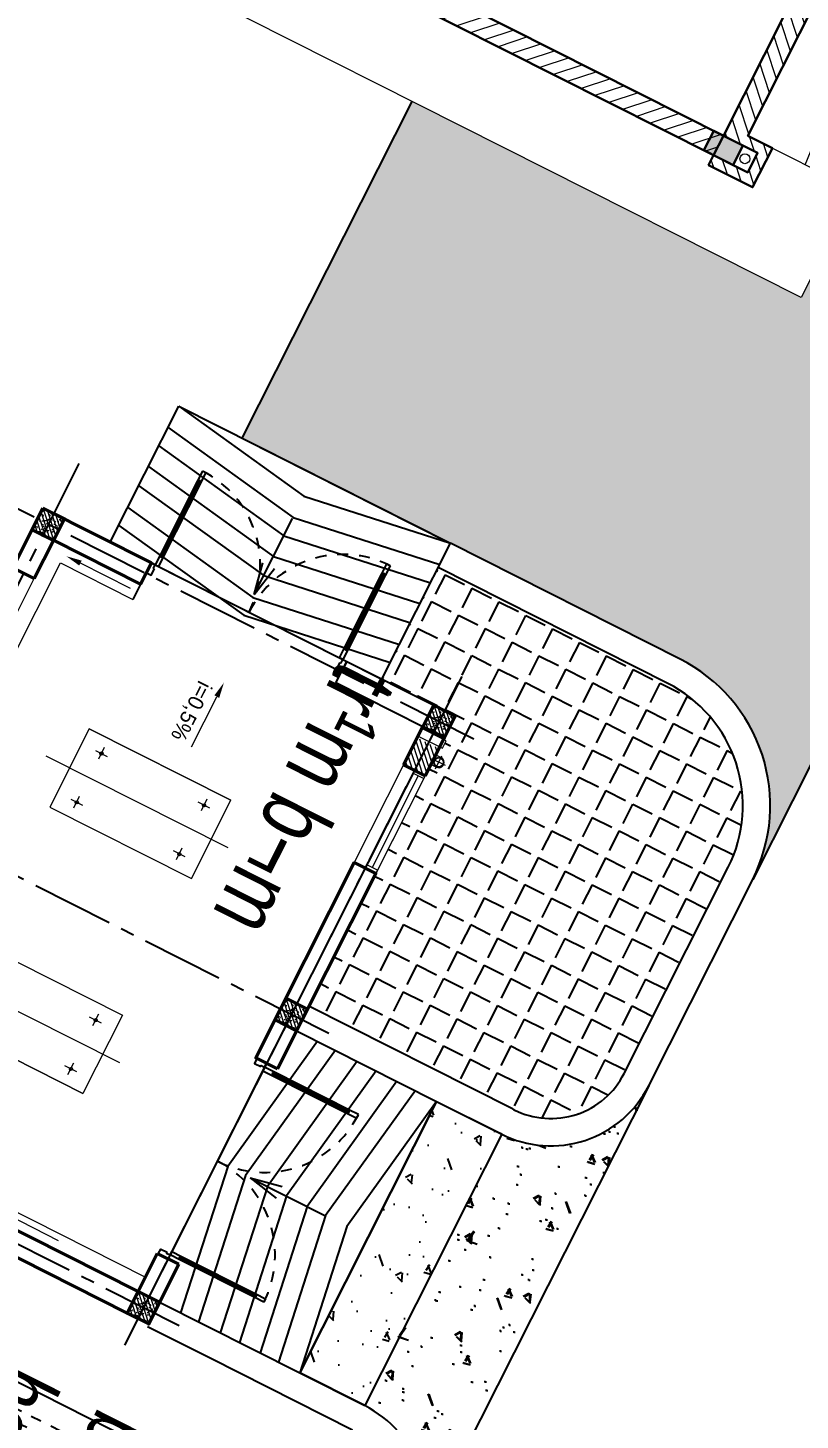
# Model space of a CAD drawing. Header units: metres. Extents: x 0 to 547597, y 0 to 1844684.
# Drawn here: x 543427.61 to 543434.67, y 1844566.83 to 1844579.55 of the extents above; entities that cross this region are included whole.
import ezdxf

# ---------------------------------------------------------------- set-up
doc = ezdxf.new("R2010")
doc.units = ezdxf.units.M
doc.linetypes.add('CENTER2', pattern=[1.125, 0.75, -0.125, 0.125, -0.125])
doc.linetypes.add('HIDDEN', pattern=[0.375, 0.25, -0.125])
for name, color, linetype in [('001', 8, 'Continuous'), ('5_Thep', 4, 'Continuous'), ('CUA', 2, 'Continuous'), ('dim', 9, 'Continuous'), ('DUONGOTO', 3, 'Continuous'), ('NETTHAY', 4, 'Continuous'), ('PDF_2', 4, 'Continuous'), ('PDF_COT', 7, 'Continuous'), ('PDF_HATCH', 7, 'Continuous'), ('TEXT', 5, 'Continuous'), ('Tim', 1, 'CENTER2')]:
    doc.layers.add(name, color=color, linetype=linetype)
for name, color, linetype, lineweight in [('05. NET MANH', 8, 'Continuous', 13), ('A-Door', 35, 'Continuous', 9), ('A-Sect-Conc', 1, 'Continuous', 30), ('A-Wall', 3, 'Continuous', 30), ('HATCH', 8, 'Continuous', 5), ('kich thuoc', 4, 'Continuous', 13), ('Kitchen_Equipment', 2, 'Continuous', 5), ('tuong', 7, 'Continuous', 30), ('TV-MB', 33, 'Continuous', 9)]:
    doc.layers.add(name, color=color, linetype=linetype, lineweight=lineweight)
doc.styles.add('PDF .VnAvant', font='VNAVAN.ttf')
doc.styles.add('VNA', font='hoatbif.shx', dxfattribs={"width": 0.8})
pattern_1 = [(50, (-1985.82057, 665.1749), (0.71726018, -0.06275213), [0.075, -0.825]), (355, (-1985.8206, 665.1749), (-0.13875133, 0.75219213), [0.06, -0.66]), (100.451444, (-1985.7608, 665.16966), (0.57850885, 0.68944), [0.0637402, -0.7011421]), (46.1842, (-1985.8206, 665.3749), (1.06724133, -0.16551928), [0.1125, -1.2375]), (96.635635, (-1985.7316, 665.3611), (0.93466195, 0.9741186), [0.09561034, -1.05171376]), (351.184164, (-1985.8206, 665.3749), (0.93466195, 0.9741186), [0.09, -0.99]), (21, (-1985.72057, 665.3249), (0.59690705, -0.40261889), [0.075, -0.825]), (326, (-1985.7206, 665.3249), (0.24331533, 0.72515005), [0.06, -0.66]), (71.451445, (-1985.6708, 665.29134), (0.84022238, 0.32253115), [0.0637402, -0.7011421]), (37.5, (-1985.82057, 665.1749), (0.012159855, 0.332893854), [0, -0.652, 0, -0.67, 0, -0.6625]), (7.5, (-1985.82057, 665.1749), (0.26306954, 0.39441171), [0, -0.382, 0, -0.637, 0, -0.2525]), (327.5, (-1986.04357, 665.1749), (0.533822436, -0.02255487), [0, -0.25, 0, -0.78, 0, -1.035]), (317.5, (-1986.14357, 665.1749), (0.58318617, 0.10010498), [0, -0.325, 0, -0.518, 0, -0.735])]

# ---------------------------------------------------------------- blocks, each defined once
blk = doc.blocks.new('benuoc')
at = {"color": 3}
for p, q in [((-1250, 0), (-1250, 3500)), ((1250, 3500), (-1250, 3500)), ((1250, 3500), (1250, 0)), ((1090, 3340), (470, 3340)), ((470, 2720), (470, 3340)), ((1090, 2720), (1090, 3340)), ((1090, 2720), (470, 2720)), ((1250, 0), (-1250, 0))]:
    blk.add_line(p, q, dxfattribs=at)
at = {"color": 7, "linetype": 'HIDDEN'}
for p, q in [((1030, 3280), (-1030, 3280)), ((-1030, 1860), (-1030, 3280)), ((1030, 3280), (530, 3280)), ((530, 2780), (530, 3280)), ((1030, 3280), (1030, 1860)), ((920, 3170), (-920, 3170)), ((-920, 1860), (-920, 3170)), ((920, 3170), (920, 1860)), ((1030, 2780), (530, 2780)), ((-1030, 1860), (1030, 1860)), ((-400, 1640), (-400, 1860)), ((400, 1640), (400, 1860)), ((-1030, 220), (-1030, 1640)), ((-1030, 1640), (1030, 1640)), ((-920, 330), (-920, 1640)), ((920, 1640), (920, 330)), ((1030, 1640), (1030, 220)), ((920, 330), (-920, 330)), ((1030, 220), (-1030, 220))]:
    blk.add_line(p, q, dxfattribs=at)
at = {"layer": 'Defpoints', "color": 0, "linetype": 'ByBlock'}
for p in [(-1250, 3500), (1250, 3500), (530, 3280), (530, 3280), (530, 3280), (530, 3280)]:
    blk.add_point(p, dxfattribs=at)
blk = doc.blocks.new('*U102')
at = {"ltscale": 100}
for p, q in [((40, 960), (40, 200)), ((75, 200), (75, 960)), ((1925, 200), (1925, 960)), ((1960, 960), (1960, 200))]:
    blk.add_line(p, q, dxfattribs=at)
at = {"color": 8, "ltscale": 100}
blk.add_line((40, 100), (1960, 100), dxfattribs=at)
at = {"ltscale": 100}
for points in [[(40, 1060), (40, 960), (52, 960), (52, 970), (62, 970), (62, 960), (75, 960), (75, 1060)], [(1960, 1060), (1960, 960), (1947, 960), (1947, 970), (1937, 970), (1937, 960), (1925, 960), (1925, 1060)], [(62, 200), (62, 190), (52, 190), (52, 200), (40, 200), (40, 100), (75, 100), (75, 200)], [(1937, 200), (1937, 190), (1947, 190), (1947, 200), (1960, 200), (1960, 100), (1925, 100), (1925, 200)], [(50, 65), (40, 65), (40, 100), (0, 100), (0, 0), (50, 0)], [(1950, 65), (1960, 65), (1960, 100), (2000, 100), (2000, 0), (1950, 0)]]:
    blk.add_lwpolyline(points, close=True, dxfattribs=at)
at = {"color": 8, "linetype": 'HIDDEN', "ltscale": 10}
blk.add_lwpolyline([(1960, 1060, 0.414214), (1000, 100, 0.414214), (40, 1060)], format="xyb", dxfattribs=at)
at = {"color": 8, "ltscale": 100}
for points in [[(62, 970), (52, 970), (52, 190), (62, 190)], [(1937, 970), (1947, 970), (1947, 190), (1937, 190)]]:
    blk.add_lwpolyline(points, close=True, dxfattribs=at)
blk = doc.blocks.new('col300x200')
at = {"layer": 'TV-MB'}
blk.add_hatch(color=256, dxfattribs=at).paths.add_polyline_path([(-100, 100), (100, 100), (100, 400), (-100, 400)])
at = {"layer": 'A-Sect-Conc', "linetype": 'ByBlock'}
blk.add_lwpolyline([(-100, 100), (100, 100), (100, 400), (-100, 400)], close=True, dxfattribs=at)
blk = doc.blocks.new('ongnuoc')
at = {"layer": 'Kitchen_Equipment', "linetype": 'ByBlock'}
blk.add_circle((0, 0), 45, dxfattribs=at)
blk = doc.blocks.new('nha_Diezen')
at = {"layer": 'HATCH'}
h = blk.add_hatch(dxfattribs=at)
h.set_pattern_fill('ANSI31', color=256, scale=800, style=0)
h.set_pattern_definition([(135, (1300, 6100), (70.7107, 70.7107), [])])
h.paths.add_polyline_path([(3900, 6100), (-3900, 6100), (-3900, 6300), (3900, 6300)])
h = blk.add_hatch(dxfattribs=at)
h.set_pattern_fill('ANSI31', color=256, scale=800, style=0)
h.set_pattern_definition([(45, (-4100, 1300), (-70.7107, 70.7107), [])])
h.paths.add_polyline_path([(-4100, 6050), (-3900, 6050), (-3900, 1300), (-4100, 1300)])
h = blk.add_hatch(dxfattribs=at)
h.set_pattern_fill('ANSI31', color=256, scale=800, style=0)
h.set_pattern_definition([(45, (3900, 1300), (-70.7107, 70.7107), [])])
h.paths.add_polyline_path([(3900, 6100), (4100, 6100), (4100, 1300), (3900, 1300)])
h = blk.add_hatch(dxfattribs=at)
h.set_pattern_fill('ANSI31', color=256, scale=800, style=0)
h.set_pattern_definition([(135, (-449.6, 2305), (70.7107, 70.7107), [])])
h.paths.add_polyline_path([(-2445, 2645), (-2445, 2755), (-3900, 2755), (-3900, 2645)])
h = blk.add_hatch(dxfattribs=at)
h.set_pattern_fill('ANSI31', color=256, scale=800, style=0)
h.set_pattern_definition([(315, (-2645, 4011.31), (-70.7107, -70.7107), [])])
h.paths.add_polyline_path([(-2555, 2645), (-2555, 1300), (-2445, 1300), (-2445, 2645)])
h = blk.add_hatch(dxfattribs=at)
h.set_pattern_fill('ANSI31', color=256, scale=800, style=0)
h.set_pattern_definition([(45, (-4200, 850), (-70.7107, 70.7107), [])])
h.paths.add_polyline_path([(-3520, 1100), (-3520, 1300), (-3900, 1300), (-3900, 1100), (-3900, 950), (-4100, 950), (-4100, 1300), (-4200, 1300), (-4200, 850), (-3800, 850), (-3800, 1100)])
h.paths.add_polyline_path([(-2760, 1300), (-2760, 1100), (-1050, 1100), (-1050, 1300)])
h = blk.add_hatch(dxfattribs=at)
h.set_pattern_fill('ANSI31', color=256, scale=800, style=0)
h.set_pattern_definition([(135, (4200, 850), (70.7107, 70.7107), [])])
h.paths.add_polyline_path([(3900, 1100), (3900, 950), (4100, 950), (4100, 1300), (4200, 1300), (4200, 850), (3800, 850), (3800, 1100), (1000, 1100), (1000, 1300), (3900, 1300)])
for p, q in [((-3232, 1828), (-3232, 2328)), ((-3046, 2078), (-3482, 2078))]:
    blk.add_line(p, q)
blk.add_lwpolyline([(-3200, 1862), (-3200, 1943), (-3263, 1943), (-3263, 1862)], close=True)
blk.add_lwpolyline([(-3240, 1943), (-3240, 1910), (-3223, 1910), (-3223, 1943)])
for radius in [250, 243]:
    blk.add_circle((-3232, 2078), radius)
at = {"layer": 'A-Door'}
for p, q in [((1000, 1150), (-1000, 1150)), ((1000, 1125), (-1000, 1125))]:
    blk.add_line(p, q, dxfattribs=at)
at = {"layer": 'A-Wall', "linetype": 'ByBlock'}
blk.add_line((-2790, 1100), (1000, 1100), dxfattribs=at)
at = {"layer": 'A-Wall'}
for points in [[(3900, 6100), (-3900, 6100), (-3900, 6300), (3900, 6300)], [(3900, 6100), (4100, 6100), (4100, 1300), (3900, 1300)]]:
    blk.add_lwpolyline(points, close=True, dxfattribs=at)
blk.add_lwpolyline([(-4100, 6100), (-3900, 6100)], dxfattribs=at)
at = {"layer": 'A-Wall', "linetype": 'ByBlock'}
for points in [[(-3900, 6100), (-3900, 950), (-4100, 950), (-4100, 6100)], [(-3500, 1300), (-4200, 1300), (-4200, 850), (-3800, 850)], [(-1000, 1100), (-1000, 1300), (-2790, 1300)], [(3900, 1100), (3900, 950), (4100, 950), (4100, 1300), (4200, 1300), (4200, 850), (3800, 850), (3800, 1100), (1000, 1100), (1000, 1300), (3900, 1300), (3900, 1100)], [(-3800, 1100), (-3500, 1100)]]:
    blk.add_lwpolyline(points, dxfattribs=at)
at = {"layer": 'dim', "ltscale": 10}
blk.add_lwpolyline([(-1350, 3200), (2250, 3200), (2250, 4700), (-1350, 4700)], close=True, dxfattribs=at)
at = {"layer": 'HATCH'}
for p, q in [((0, 825), (-3800, 525)), ((3800, 513), (0, 825)), ((0, 584), (-3800, 284)), ((3800, 271), (0, 584))]:
    blk.add_line(p, q, dxfattribs=at)
at = {"layer": 'kich thuoc'}
for p, q in [((-4900, 0), (-4900, 7100)), ((4900, 7100), (-4900, 7100)), ((4900, 0), (4900, 7100)), ((-3800, 1100), (-3800, 0)), ((3800, 850), (3800, 0)), ((-4900, 0), (4900, 0))]:
    blk.add_line(p, q, dxfattribs=at)
at = {"layer": 'kich thuoc', "color": 7, "ltscale": 10}
blk.add_line((-2445, 2755), (-2445, 1300), dxfattribs=at)
at = {"layer": 'kich thuoc', "ltscale": 10}
for p, q in [((-3500, 1100), (-3500, 1300)), ((-2790, 1100), (-2790, 1300))]:
    blk.add_line(p, q, dxfattribs=at)
at = {"layer": 'kich thuoc', "color": 7, "ltscale": 10}
for points in [[(-2445, 2755), (-3900, 2755)], [(-3900, 2645), (-2445, 2645)], [(-2555, 1300), (-2555, 2645)]]:
    blk.add_lwpolyline(points, dxfattribs=at)
at = {"layer": 'A-Wall', "linetype": 'ByBlock', "xscale": -1}
for p in [(-4000, 5900), (4000, 5900), (-4000, 1000), (1200, 1000), (4000, 1000)]:
    blk.add_blockref('col300x200', p, dxfattribs=at)
at = {"layer": 'A-Wall', "linetype": 'ByBlock', "rotation": 180}
blk.add_blockref('col300x200', (1200, 6400), dxfattribs=at)
at = {"layer": 'kich thuoc', "xscale": -1}
for p in [(-4000, 1030), (4000, 1030)]:
    blk.add_blockref('ongnuoc', p, dxfattribs=at)
blk = doc.blocks.new('mb moiTQK')
h = blk.add_hatch()
h.set_pattern_fill('AR-CONC', color=8, scale=0.1)
h.set_pattern_definition(pattern_1)
h.paths.add_polyline_path([(-83.1, -102.98), (-79.651, -102.98), (-79.651, -98.737), (-79.651, -98.5, -0.414214), (-78.151, -97), (-93.4, -97, -0.414214), (-91.9, -98.5), (-91.9, -98.999), (-83.1, -98.999)])
h = blk.add_hatch()
h.set_pattern_fill('AR-CONC', color=8, scale=0.1)
h.set_pattern_definition([(50, (-1985.82057, 665.18334), (0.71726018, -0.06275213), [0.075, -0.825]), (355, (-1985.8206, 665.18334), (-0.13875133, 0.75219213), [0.06, -0.66]), (100.451444, (-1985.7608, 665.1781), (0.57850885, 0.68944), [0.0637402, -0.7011421]), (46.1842, (-1985.8206, 665.3833), (1.06724133, -0.16551928), [0.1125, -1.2375]), (96.635635, (-1985.7316, 665.3695), (0.93466195, 0.9741186), [0.09561034, -1.05171376]), (351.184164, (-1985.8206, 665.3833), (0.93466195, 0.9741186), [0.09, -0.99]), (21, (-1985.72057, 665.33334), (0.59690705, -0.40261889), [0.075, -0.825]), (326, (-1985.7206, 665.33334), (0.24331533, 0.72515005), [0.06, -0.66]), (71.451445, (-1985.6708, 665.2998), (0.84022238, 0.32253115), [0.0637402, -0.7011421]), (37.5, (-1985.82057, 665.18334), (0.012159855, 0.332893854), [0, -0.652, 0, -0.67, 0, -0.6625]), (7.5, (-1985.82057, 665.18334), (0.26306954, 0.39441171), [0, -0.382, 0, -0.637, 0, -0.2525]), (327.5, (-1986.04357, 665.18334), (0.533822436, -0.02255487), [0, -0.25, 0, -0.78, 0, -1.035]), (317.5, (-1986.14357, 665.18334), (0.58318617, 0.10010498), [0, -0.325, 0, -0.518, 0, -0.735])])
h.paths.add_polyline_path([(-71.261, -96.991), (-76.04, -96.991, -0.414214), (-75.04, -97.991), (-75.04, -98.008), (-72.261, -98.008, -0.419172)])
h = blk.add_hatch()
h.set_pattern_fill('AR-CONC', color=8, scale=0.1)
h.set_pattern_definition(pattern_1)
h.paths.add_polyline_path([(-71.261, -97), (-76.04, -97, -0.414214), (-75.04, -98), (-75.04, -98.017), (-72.261, -98.017, -0.419172)])
h = blk.add_hatch()
h.set_pattern_fill('AR-CONC', color=8, scale=0.1)
h.set_pattern_definition(pattern_1)
h.paths.add_polyline_path([(-71.261, -97), (-76.04, -97, -0.414214), (-75.04, -98), (-75.04, -98.017), (-72.261, -98.017, -0.419172)])
h = blk.add_hatch()
h.set_pattern_fill('ANGLE', color=8)
h.set_pattern_definition([(0, (-1985.82057, 665.1749), (0, 0.275), [0.2, -0.075]), (90, (-1985.82057, 665.1749), (-0.275, 2e-17), [0.2, -0.075])])
edge = h.paths.add_edge_path()
edge.add_line((-75.29, -98.017), (-75.29, -98))
edge.add_arc((-76.04, -98), 0.75, 0, 90)
edge.add_line((-76.04, -97.25), (-78.151, -97.25))
edge.add_arc((-78.151, -98.5), 1.25, 90, 180)
edge.add_line((-79.401, -98.5), (-79.401, -100.85))
edge.add_line((-79.401, -100.85), (-78.26, -100.85))
edge.add_line((-78.26, -100.85), (-78.26, -99.669))
edge.add_line((-78.26, -99.669), (-78.261, -99.669))
edge.add_line((-78.261, -99.669), (-78.26, -100.099))
edge.add_line((-78.26, -100.099), (-78.021, -100.099))
edge.add_line((-78.021, -100.099), (-78.021, -100.071))
edge.add_line((-78.021, -100.071), (-77.945, -100.071))
edge.add_line((-77.945, -100.071), (-77.945, -100.099))
edge.add_line((-77.945, -100.099), (-77.906, -100.092))
edge.add_line((-77.906, -100.092), (-77.863, -100.092))
edge.add_line((-77.863, -100.092), (-77.863, -99.442))
edge.add_line((-77.863, -99.442), (-77.863, -100.044))
edge.add_arc((-77.815, -100.051), 0.0492, 8.2941, 171.7059, ccw=False)
edge.add_line((-77.766, -100.044), (-77.766, -100.092))
edge.add_line((-77.766, -100.092), (-77.724, -100.092))
edge.add_line((-77.724, -100.092), (-77.515, -100.099))
edge.add_line((-77.515, -100.099), (-77.486, -100.099))
edge.add_line((-77.486, -100.099), (-77.036, -100.099))
edge.add_line((-77.036, -100.099), (-76.65, -100.099))
edge.add_line((-76.65, -100.099), (-75.29, -100.099))
edge.add_line((-75.29, -100.099), (-75.29, -98.017))
h = blk.add_hatch()
h.set_pattern_fill('AR-CONC', color=8, scale=0.1)
h.set_pattern_definition(pattern_1)
h.paths.add_polyline_path([(-72.261, -98.666), (-75.04, -98.666), (-75.04, -98), (-72.261, -98)])
h = blk.add_hatch()
h.set_pattern_fill('BETONG', color=8, scale=100, pattern_type=2)
h.set_pattern_definition([(3e-15, (-49666.73, -63086.84), (0, 519.6152), [12.5, -287.5]), (3e-15, (-49666.73, -63065.2), (0, 519.6152), [12.5, -287.5]), (120, (-49666.73, -63086.84), (-450, -259.8076), [12.5, -287.5]), (120, (-49648, -63076), (-450, -259.8076), [12.5, -287.5]), (3e-15, (-49516.73, -62827.03), (0, 519.6152), [12.5, -287.5]), (3e-15, (-49516.73, -62805.4), (0, 519.6152), [12.5, -287.5]), (120, (-49516.73, -62827.03), (-450, -259.8076), [12.5, -287.5]), (120, (-49498, -62816.2), (-450, -259.8076), [12.5, -287.5]), (60, (-49654.23, -63086.84), (-450, 259.8076), [12.5, -287.5]), (60, (-49673, -63076), (-450, 259.8076), [12.5, -287.5]), (60, (-49504.23, -63346.64), (-450, 259.8076), [12.5, -287.5]), (60, (-49523, -63335.8), (-450, 259.8076), [12.5, -287.5]), (45, (-49666.73, -63086.84), (-106.06602, 106.06602), []), (50, (-49666.73, -63086.84), (717.26, -62.752), [75, -825]), (355, (-49666.7, -63086.84), (-138.751, 752.192), [60, -660]), (100.4514, (-49606.96, -63092.1), (578.5094, 689.4395), [63.74, -701.142]), (46.1842, (-49666.7, -62886.8), (1067.241, -165.519), [112.5, -1237.5]), (96.6356, (-49577.8, -62900.6), (934.663, 974.118), [95.61, -1051.713]), (351.1842, (-49666.7, -62886.8), (934.662, 974.119), [90, -990]), (21, (-49566.73, -62936.84), (596.907, -402.619), [75, -825]), (326, (-49566.7, -62936.84), (243.315, 725.15), [60, -660]), (71.4514, (-49517, -62970.4), (840.2226, 322.5305), [63.74, -701.142]), (37.5, (-49666.73, -63086.84), (12.15986, 332.89385), [0, -652, 0, -670, 0, -662.5]), (7.5, (-49666.73, -63086.84), (263.0695, 394.4117), [0, -382, 0, -637, 0, -252.5]), (327.5, (-49889.73, -63086.84), (533.8224, -22.5549), [0, -250, 0, -780, 0, -1035]), (317.5, (-49989.73, -63086.84), (583.1862, 100.105), [0, -325, 0, -518, 0, -735])])
h.paths.add_polyline_path([(-80.071, -104.659), (-82.871, -104.659), (-83.17, -104.959), (-83.164, -106.272), (-83.208, -106.272), (-83.319, -105.937), (-83.368, -105.937), (-83.37, -104.459), (-77.97, -104.459), (-77.97, -104.659), (-79.271, -104.659), (-79.57, -104.959), (-79.567, -105.659), (-79.767, -105.659), (-79.77, -104.959)])
h.paths.add_polyline_path([(-83.365, -107.159), (-83.161, -107.16), (-83.161, -109.16), (-82.861, -109.46), (-80.061, -109.46), (-79.761, -109.16), (-79.761, -108.46), (-79.561, -108.46), (-79.561, -109.16), (-79.261, -109.46), (-76.461, -109.46), (-76.161, -109.16), (-76.161, -108.46), (-75.961, -108.46), (-75.961, -109.16), (-75.661, -109.46), (-73.28, -109.46), (-73.28, -109.66), (-83.361, -109.659)])
h.paths.add_polyline_path([(-73.28, -109.46), (-72.861, -109.46), (-72.561, -109.16), (-72.565, -107.161), (-72.365, -107.161), (-72.361, -109.66), (-73.28, -109.66)])
h.paths.add_polyline_path([(-72.57, -104.96), (-72.871, -104.66), (-73.28, -104.66), (-73.28, -104.46), (-72.37, -104.46), (-72.366, -106.961), (-72.566, -106.961)])
h.paths.add_polyline_path([(-72.566, -106.961), (-72.366, -106.961), (-72.366, -107.06), (-72.566, -107.06)])
h.paths.add_polyline_path([(-72.566, -107.06), (-72.366, -107.06), (-72.365, -107.161), (-72.565, -107.161)])
h.paths.add_polyline_path([(-77.77, -104.459), (-73.28, -104.46), (-73.28, -104.66), (-75.671, -104.66), (-75.97, -104.96), (-75.967, -105.66), (-76.167, -105.66), (-76.17, -104.96), (-76.471, -104.66), (-77.77, -104.659)])
h.paths.add_polyline_path([(-77.87, -104.459), (-77.77, -104.459), (-77.77, -104.659), (-77.87, -104.659)])
h.paths.add_polyline_path([(-77.97, -104.459), (-77.87, -104.459), (-77.87, -104.659), (-77.97, -104.659)])
h.paths.add_polyline_path([(-83.367, -106.347), (-83.163, -106.347), (-83.161, -106.96), (-83.366, -106.959)])
h.paths.add_polyline_path([(-83.366, -106.959), (-83.161, -106.96), (-83.161, -107.06), (-83.366, -107.059)])
h.paths.add_polyline_path([(-83.366, -107.059), (-83.161, -107.06), (-83.161, -107.16), (-83.365, -107.159)])
h.paths.add_polyline_path([(-83.368, -105.937), (-83.319, -105.937), (-83.208, -106.272), (-83.367, -106.272)], flags=17)
h.paths.add_polyline_path([(-83.367, -106.309), (-83.164, -106.31), (-83.163, -106.347), (-83.367, -106.347)])
h.paths.add_polyline_path([(-83.367, -106.272), (-83.208, -106.272), (-83.164, -106.272), (-83.164, -106.31), (-83.367, -106.309)])
h.paths.add_polyline_path([(-79.764, -106.46), (-79.564, -106.46), (-79.561, -107.06), (-79.761, -107.06)])
h.paths.add_polyline_path([(-79.761, -107.16), (-79.761, -107.06), (-79.561, -107.06), (-79.561, -107.16), (-79.561, -107.66), (-79.761, -107.66)])
h.paths.add_polyline_path([(-76.161, -107.16), (-76.161, -107.06), (-75.961, -107.06), (-75.961, -107.16), (-75.961, -107.66), (-76.161, -107.66)])
h.paths.add_polyline_path([(-76.164, -106.46), (-75.964, -106.46), (-75.961, -107.06), (-76.161, -107.06)])
h.paths.add_polyline_path([(-83.295, -106.245), (-83.719, -106.245), (-83.719, -106.079), (-83.295, -106.079)], flags=9)
at = {"layer": '05. NET MANH'}
h = blk.add_hatch(dxfattribs=at)
h.set_pattern_fill('ANSI31', color=256, scale=250, angle=0.8184, style=0)
h.set_pattern_definition([(45.8183649, (-4757134.197, -1175416.677), (-22.41043848, 21.77922742), [])])
h.paths.add_polyline_path([(-81.551, -103.758), (-81.551, -104.089), (-81.351, -104.089), (-81.351, -103.758)])
at = {"layer": 'HATCH'}
h = blk.add_hatch(dxfattribs=at)
h.set_pattern_fill('ANSI31', color=8, scale=0.3)
h.set_pattern_definition([(45, (94.860827, -123.16282), (-0.026516504, 0.026516504), [])])
h.paths.add_polyline_path([(-77.65, -100.098), (-77.927, -100.098), (-77.927, -100.32), (-77.65, -100.32)])
h.paths.add_polyline_path([(-75.328, -100.765), (-75.328, -99.958), (-75.686, -99.958), (-75.686, -100.765)], flags=9)
h = blk.add_hatch(dxfattribs=at)
h.set_pattern_fill('BETONG', color=8, scale=0.02, pattern_type=2)
h.set_pattern_definition([(0, (88.86073, -119.16273), (0, 0.10392305), [0.0025, -0.0575]), (0, (88.86073, -119.1584), (0, 0.10392305), [0.0025, -0.0575]), (120, (88.86073, -119.16273), (-0.09, -0.051961524), [0.0025, -0.0575]), (120, (88.86448, -119.16057), (-0.09, -0.051961524), [0.0025, -0.0575]), (0, (88.89073, -119.11077), (0, 0.10392305), [0.0025, -0.0575]), (0, (88.89073, -119.10644), (0, 0.10392305), [0.0025, -0.0575]), (120, (88.89073, -119.11077), (-0.09, -0.051961524), [0.0025, -0.0575]), (120, (88.89448, -119.10861), (-0.09, -0.051961524), [0.0025, -0.0575]), (60, (88.86323, -119.16273), (-0.09, 0.051961524), [0.0025, -0.0575]), (60, (88.85948, -119.16057), (-0.09, 0.051961524), [0.0025, -0.0575]), (60, (88.89323, -119.21469), (-0.09, 0.051961524), [0.0025, -0.0575]), (60, (88.88948, -119.21253), (-0.09, 0.051961524), [0.0025, -0.0575]), (45, (88.86073, -119.162733), (-0.0212132034, 0.0212132034), []), (50, (88.86073, -119.16273), (0.14345204, -0.01255043), [0.015, -0.165]), (355, (88.86073, -119.16273), (-0.02775027, 0.15043843), [0.012, -0.132]), (100.4514, (88.87268, -119.16378), (0.11570188, 0.13788791), [0.01274804, -0.14022842]), (46.1842, (88.86073, -119.12273), (0.21344821, -0.0331038), [0.0225, -0.2475]), (96.6356, (88.87852, -119.1255), (0.18693254, 0.19482357), [0.01912206, -0.2103426]), (351.1842, (88.86073, -119.12273), (0.1869324, 0.19482372), [0.018, -0.198]), (21, (88.88073, -119.13273), (0.11938141, -0.08052378), [0.015, -0.165]), (326, (88.88073, -119.13273), (0.04866307, 0.14503001), [0.012, -0.132]), (71.4514, (88.89068, -119.13944), (0.16804453, 0.0645061), [0.01274804, -0.14022842]), (37.5, (88.86073, -119.162733), (0.002431971, 0.06657877), [0, -0.1304, 0, -0.134, 0, -0.1325]), (7.5, (88.86073, -119.16273), (0.052613907, 0.078882342), [0, -0.0764, 0, -0.1274, 0, -0.0505]), (327.5, (88.81613, -119.162733), (0.106764487, -0.004510974), [0, -0.05, 0, -0.156, 0, -0.207]), (317.5, (88.79613, -119.16273), (0.116637234, 0.020020996), [0, -0.065, 0, -0.1036, 0, -0.147])])
h.paths.add_polyline_path([(-78.261, -100.319), (-78.04, -100.319), (-78.04, -100.099), (-78.261, -100.099)])
h = blk.add_hatch(dxfattribs=at)
h.set_pattern_fill('BETONG', color=8, scale=0.02, pattern_type=2)
h.set_pattern_definition([(0, (91.86073, -119.16273), (0, 0.10392305), [0.0025, -0.0575]), (0, (91.86073, -119.1584), (0, 0.10392305), [0.0025, -0.0575]), (120, (91.86073, -119.16273), (-0.09, -0.051961524), [0.0025, -0.0575]), (120, (91.86448, -119.16057), (-0.09, -0.051961524), [0.0025, -0.0575]), (0, (91.89073, -119.11077), (0, 0.10392305), [0.0025, -0.0575]), (0, (91.89073, -119.10644), (0, 0.10392305), [0.0025, -0.0575]), (120, (91.89073, -119.11077), (-0.09, -0.051961524), [0.0025, -0.0575]), (120, (91.89448, -119.10861), (-0.09, -0.051961524), [0.0025, -0.0575]), (60, (91.86323, -119.16273), (-0.09, 0.051961524), [0.0025, -0.0575]), (60, (91.85948, -119.16057), (-0.09, 0.051961524), [0.0025, -0.0575]), (60, (91.89323, -119.21469), (-0.09, 0.051961524), [0.0025, -0.0575]), (60, (91.88948, -119.21253), (-0.09, 0.051961524), [0.0025, -0.0575]), (45, (91.86073, -119.162733), (-0.0212132034, 0.0212132034), []), (50, (91.86073, -119.16273), (0.14345204, -0.01255043), [0.015, -0.165]), (355, (91.86073, -119.16273), (-0.02775027, 0.15043843), [0.012, -0.132]), (100.4514, (91.87268, -119.16378), (0.11570188, 0.13788791), [0.01274804, -0.14022842]), (46.1842, (91.86073, -119.12273), (0.21344821, -0.0331038), [0.0225, -0.2475]), (96.6356, (91.87852, -119.1255), (0.18693254, 0.19482357), [0.01912206, -0.2103426]), (351.1842, (91.86073, -119.12273), (0.1869324, 0.19482372), [0.018, -0.198]), (21, (91.88073, -119.13273), (0.11938141, -0.08052378), [0.015, -0.165]), (326, (91.88073, -119.13273), (0.04866307, 0.14503001), [0.012, -0.132]), (71.4514, (91.89068, -119.13944), (0.16804453, 0.0645061), [0.01274804, -0.14022842]), (37.5, (91.86073, -119.162733), (0.002431971, 0.06657877), [0, -0.1304, 0, -0.134, 0, -0.1325]), (7.5, (91.86073, -119.16273), (0.052613907, 0.078882342), [0, -0.0764, 0, -0.1274, 0, -0.0505]), (327.5, (91.81613, -119.162733), (0.106764487, -0.004510974), [0, -0.05, 0, -0.156, 0, -0.207]), (317.5, (91.79613, -119.16273), (0.116637234, 0.020020996), [0, -0.065, 0, -0.1036, 0, -0.147])])
h.paths.add_polyline_path([(-75.261, -100.319), (-75.04, -100.319), (-75.04, -100.099), (-75.261, -100.099)])
h = blk.add_hatch(dxfattribs=at)
h.set_pattern_fill('BETONG', color=8, scale=0.02, pattern_type=2)
h.set_pattern_definition([(0, (94.86074, -119.16273), (0, 0.10392305), [0.0025, -0.0575]), (0, (94.86074, -119.1584), (0, 0.10392305), [0.0025, -0.0575]), (120, (94.86074, -119.16273), (-0.09, -0.051961524), [0.0025, -0.0575]), (120, (94.86449, -119.16057), (-0.09, -0.051961524), [0.0025, -0.0575]), (0, (94.89074, -119.11077), (0, 0.10392305), [0.0025, -0.0575]), (0, (94.89074, -119.10644), (0, 0.10392305), [0.0025, -0.0575]), (120, (94.89074, -119.11077), (-0.09, -0.051961524), [0.0025, -0.0575]), (120, (94.89449, -119.10861), (-0.09, -0.051961524), [0.0025, -0.0575]), (60, (94.86324, -119.16273), (-0.09, 0.051961524), [0.0025, -0.0575]), (60, (94.85949, -119.16057), (-0.09, 0.051961524), [0.0025, -0.0575]), (60, (94.89324, -119.21469), (-0.09, 0.051961524), [0.0025, -0.0575]), (60, (94.88949, -119.21253), (-0.09, 0.051961524), [0.0025, -0.0575]), (45, (94.86074, -119.162733), (-0.0212132034, 0.0212132034), []), (50, (94.86074, -119.16273), (0.14345204, -0.01255043), [0.015, -0.165]), (355, (94.86074, -119.16273), (-0.02775027, 0.15043843), [0.012, -0.132]), (100.4514, (94.8727, -119.16378), (0.11570188, 0.13788791), [0.01274804, -0.14022842]), (46.1842, (94.86074, -119.12273), (0.21344821, -0.0331038), [0.0225, -0.2475]), (96.6356, (94.87853, -119.1255), (0.18693254, 0.19482357), [0.01912206, -0.2103426]), (351.1842, (94.86074, -119.12273), (0.1869324, 0.19482372), [0.018, -0.198]), (21, (94.88074, -119.13273), (0.11938141, -0.08052378), [0.015, -0.165]), (326, (94.88074, -119.13273), (0.04866307, 0.14503001), [0.012, -0.132]), (71.4514, (94.89069, -119.13944), (0.16804453, 0.0645061), [0.01274804, -0.14022842]), (37.5, (94.86074, -119.162733), (0.002431971, 0.06657877), [0, -0.1304, 0, -0.134, 0, -0.1325]), (7.5, (94.86074, -119.16273), (0.052613907, 0.078882342), [0, -0.0764, 0, -0.1274, 0, -0.0505]), (327.5, (94.81614, -119.162733), (0.106764487, -0.004510974), [0, -0.05, 0, -0.156, 0, -0.207]), (317.5, (94.79614, -119.16273), (0.116637234, 0.020020996), [0, -0.065, 0, -0.1036, 0, -0.147])])
h.paths.add_polyline_path([(-72.261, -100.319), (-72.04, -100.319), (-72.04, -100.099), (-72.261, -100.099)])
h = blk.add_hatch(dxfattribs=at)
h.set_pattern_fill('BETONG', color=8, scale=0.02, pattern_type=2)
h.set_pattern_definition([(0, (88.86073, -123.16282), (0, 0.10392305), [0.0025, -0.0575]), (0, (88.86073, -123.15849), (0, 0.10392305), [0.0025, -0.0575]), (120, (88.86073, -123.16282), (-0.09, -0.051961524), [0.0025, -0.0575]), (120, (88.86448, -123.16065), (-0.09, -0.051961524), [0.0025, -0.0575]), (0, (88.89073, -123.11086), (0, 0.10392305), [0.0025, -0.0575]), (0, (88.89073, -123.10653), (0, 0.10392305), [0.0025, -0.0575]), (120, (88.89073, -123.11086), (-0.09, -0.051961524), [0.0025, -0.0575]), (120, (88.89448, -123.10869), (-0.09, -0.051961524), [0.0025, -0.0575]), (60, (88.86323, -123.16282), (-0.09, 0.051961524), [0.0025, -0.0575]), (60, (88.85948, -123.16065), (-0.09, 0.051961524), [0.0025, -0.0575]), (60, (88.89323, -123.21478), (-0.09, 0.051961524), [0.0025, -0.0575]), (60, (88.88948, -123.21262), (-0.09, 0.051961524), [0.0025, -0.0575]), (45, (88.86073, -123.16282), (-0.0212132034, 0.0212132034), []), (50, (88.86073, -123.16282), (0.14345204, -0.01255043), [0.015, -0.165]), (355, (88.86073, -123.16282), (-0.02775027, 0.15043843), [0.012, -0.132]), (100.4514, (88.87268, -123.16387), (0.11570188, 0.13788791), [0.01274804, -0.14022842]), (46.1842, (88.86073, -123.12282), (0.21344821, -0.0331038), [0.0225, -0.2475]), (96.6356, (88.87852, -123.12558), (0.18693254, 0.19482357), [0.01912206, -0.2103426]), (351.1842, (88.86073, -123.12282), (0.1869324, 0.19482372), [0.018, -0.198]), (21, (88.88073, -123.13282), (0.11938141, -0.08052378), [0.015, -0.165]), (326, (88.88073, -123.13282), (0.04866307, 0.14503001), [0.012, -0.132]), (71.4514, (88.89068, -123.13953), (0.16804453, 0.0645061), [0.01274804, -0.14022842]), (37.5, (88.86073, -123.16282), (0.002431971, 0.06657877), [0, -0.1304, 0, -0.134, 0, -0.1325]), (7.5, (88.86073, -123.16282), (0.052613907, 0.078882342), [0, -0.0764, 0, -0.1274, 0, -0.0505]), (327.5, (88.81613, -123.16282), (0.106764487, -0.004510974), [0, -0.05, 0, -0.156, 0, -0.207]), (317.5, (88.79613, -123.16282), (0.116637234, 0.020020996), [0, -0.065, 0, -0.1036, 0, -0.147])])
h.paths.add_polyline_path([(-78.261, -104.319), (-78.04, -104.319), (-78.04, -104.1), (-78.261, -104.1)])
for p, q in [((-93.4, -97), (-78.151, -97)), ((-76.04, -97), (-71.261, -97)), ((-75.04, -98.666), (-75.04, -98.017)), ((-72.261, -98.666), (-72.261, -98)), ((-75.04, -98.666), (-72.261, -98.666)), ((-75.04, -100.099), (-75.04, -98.666)), ((-72.261, -100.099), (-72.261, -98.666)), ((-73.65, -99.872), (-73.65, -99.094)), ((-72.011, -99.45), (-72.011, -100.099)), ((-73.65, -99.872), (-73.71, -99.576)), ((-73.65, -99.872), (-73.591, -99.576)), ((-78.609, -100.209), (-71.766, -100.209)), ((-79.651, -103.63), (-79.651, -100.85)), ((-78.26, -100.85), (-79.651, -100.85)), ((-79.651, -102.98), (-79.651, -100.858)), ((-78.26, -103.63), (-78.26, -100.85)), ((-78.425, -102.24), (-79.202, -102.24)), ((-78.425, -102.24), (-78.721, -102.18)), ((-78.425, -102.24), (-78.721, -102.299)), ((-79.651, -102.98), (-83.1, -102.98)), ((-78.041, -103.21), (-77.886, -103.21)), ((-78.26, -103.63), (-79.651, -103.63))]:
    blk.add_line(p, q)
at = {"color": 8}
for p, q in [((-75.04, -98.666), (-73.65, -98.885)), ((-73.65, -98.885), (-72.261, -98.666)), ((-75.04, -98.883), (-73.65, -99.102)), ((-73.65, -99.102), (-72.261, -98.883)), ((-75.04, -99.072), (-73.65, -99.291)), ((-73.65, -99.291), (-72.261, -99.072)), ((-75.04, -99.283), (-73.65, -99.502)), ((-73.65, -99.502), (-72.261, -99.283)), ((-75.04, -99.479), (-73.65, -99.697)), ((-73.65, -99.697), (-72.261, -99.479)), ((-75.04, -99.702), (-73.65, -99.92)), ((-73.65, -99.92), (-72.261, -99.702)), ((-75.04, -99.885), (-73.65, -100.103)), ((-73.65, -100.103), (-72.261, -99.885)), ((-79.432, -102.24), (-79.651, -100.85)), ((-79.215, -102.24), (-79.434, -100.85)), ((-79.026, -102.24), (-79.245, -100.85)), ((-78.815, -102.24), (-79.034, -100.85)), ((-78.62, -102.24), (-78.838, -100.85)), ((-78.396, -102.24), (-78.615, -100.85)), ((-78.213, -102.24), (-78.432, -100.85)), ((-79.651, -103.63), (-79.432, -102.24)), ((-79.434, -103.63), (-79.215, -102.24)), ((-79.245, -103.63), (-79.026, -102.24)), ((-79.034, -103.63), (-78.815, -102.24)), ((-78.838, -103.63), (-78.62, -102.24)), ((-78.615, -103.63), (-78.396, -102.24)), ((-78.432, -103.63), (-78.213, -102.24))]:
    blk.add_line(p, q, dxfattribs=at)
blk.add_lwpolyline([(-78.04, -101.209), (-78.26, -101.209), (-78.26, -100.319), (-78.04, -100.319)], close=True)
at = {"layer": '001', "linetype": 'Continuous', "lineweight": 5}
for points in [[(-77.816, -99.976), (-77.816, -100.113)], [(-77.748, -100.044), (-77.882, -100.044)], [(-72.412, -104.1), (-72.407, -100.319)], [(-72.411, -103.95), (-77.886, -103.95), (-77.886, -103.21)]]:
    blk.add_lwpolyline(points, dxfattribs=at)
at = {"layer": '001', "linetype": 'Continuous', "lineweight": 18}
blk.add_lwpolyline([(-78.021, -100.32), (-77.945, -100.32), (-77.945, -100.071), (-78.021, -100.071)], close=True, dxfattribs=at)
for points in [[(-78.26, -103.841), (-78.26, -103.991)], [(-78.042, -103.841), (-78.042, -103.991)]]:
    blk.add_lwpolyline(points, dxfattribs=at)
at = {"layer": 'CUA', "linetype": 'Continuous', "lineweight": 18}
for p, q in [((-77.65, -104.105), (-77.656, -104.1)), ((-76.65, -104.1), (-77.65, -104.1))]:
    blk.add_line(p, q, dxfattribs=at)
for points in [[(-77.621, -100.209), (-77.621, -100.099), (-77.65, -100.099), (-76.65, -100.099), (-76.682, -100.099), (-76.682, -100.209)], [(-77.621, -100.099), (-76.682, -100.099)], [(-77.65, -100.209), (-76.65, -100.209)], [(-77.621, -100.155), (-76.682, -100.155)], [(-77.65, -100.32), (-76.65, -100.32)]]:
    blk.add_lwpolyline(points, dxfattribs=at)
for centre in [(-76.499, -101.782), (-75.999, -101.782), (-74.299, -101.782), (-73.799, -101.782), (-76.499, -102.832), (-75.999, -102.832)]:
    blk.add_circle(centre, 0.0145, dxfattribs=at)
at = {"layer": 'Defpoints'}
blk.add_lwpolyline([(-72.261, -98.666), (-75.04, -98.666), (-75.04, -98), (-72.261, -98)], close=True, dxfattribs=at)
at = {"layer": 'DUONGOTO'}
for p, q in [((-75.29, -98.017), (-75.29, -100.099)), ((-72.011, -98), (-72.011, -99.45))]:
    blk.add_line(p, q, dxfattribs=at)
for points in [[(-78.151, -97), (-78.151, -97, 0.414214), (-79.651, -98.5), (-79.651, -100.85)], [(-75.04, -98.017), (-75.04, -98, 0.414214), (-76.04, -97), (-78.151, -97)], [(-65.345, -97), (-71.261, -97, 0.414214), (-72.261, -98), (-72.261, -98)], [(-78.151, -97.25), (-78.151, -97.25, 0.414214), (-79.401, -98.5), (-79.401, -100.85)], [(-75.29, -98.017), (-75.29, -98, 0.414214), (-76.04, -97.25), (-78.151, -97.25)]]:
    blk.add_lwpolyline(points, format="xyb", dxfattribs=at)
at = {"layer": 'NETTHAY', "linetype": 'Continuous', "lineweight": 18}
for points in [[(-77.766, -100.044), (-77.766, -100.092), (-77.724, -100.092), (-77.724, -100.099), (-77.816, -100.099), (-77.906, -100.099), (-77.906, -100.092), (-77.863, -100.092), (-77.863, -100.044)], [(-76.65, -103.034), (-75.85, -103.034), (-75.85, -101.584), (-76.65, -101.584), (-76.65, -103.034), (-76.65, -101.584)], [(-73.65, -103.034), (-74.45, -103.034), (-74.45, -101.584), (-73.65, -101.584), (-73.65, -103.034), (-73.65, -101.584)]]:
    blk.add_lwpolyline(points, dxfattribs=at)
for radius in [0.0461, 0.0408]:
    blk.add_circle((-77.815, -100.043), radius, dxfattribs=at)
blk.add_arc((-77.815, -100.043), 0.0487, 359.9999, 180.0001, dxfattribs=at)
at = {"layer": 'PDF_2', "linetype": 'Continuous', "lineweight": 18}
for points in [[(-72.347, -101.178), (-72.348, -101.691)], [(-76.925, -102.124), (-77.438, -102.124)], [(-77.966, -103.274), (-77.965, -103.787)]]:
    blk.add_lwpolyline(points, dxfattribs=at)
at = {"layer": 'PDF_2', "linetype": 'Continuous'}
for points in [[(-77.438, -102.15), (-77.583, -102.124), (-77.438, -102.1)], [(-77.942, -103.787), (-77.965, -103.929), (-77.992, -103.787)]]:
    blk.add_solid(points, dxfattribs=at)
at = {"layer": 'PDF_COT', "linetype": 'Continuous', "lineweight": 50}
for points in [[(-78.261, -100.319), (-78.04, -100.319), (-78.04, -100.099), (-78.261, -100.099)], [(-75.261, -100.319), (-75.04, -100.319), (-75.04, -100.099), (-75.261, -100.099)], [(-72.261, -100.319), (-72.04, -100.319), (-72.04, -100.099), (-72.261, -100.099)], [(-78.261, -104.319), (-78.04, -104.319), (-78.04, -104.1), (-78.261, -104.1)]]:
    blk.add_lwpolyline(points, close=True, dxfattribs=at)
at = {"layer": 'PDF_HATCH', "linetype": 'Continuous', "lineweight": 5}
for points in [[(-76.561, -101.784), (-76.442, -101.784)], [(-76.5, -101.723), (-76.5, -101.844)], [(-75.942, -101.784), (-76.061, -101.784)], [(-76, -101.723), (-76, -101.844)], [(-74.361, -101.784), (-74.242, -101.784)], [(-74.3, -101.723), (-74.3, -101.844)], [(-73.742, -101.784), (-73.861, -101.784)], [(-73.8, -101.723), (-73.8, -101.844)], [(-76.5, -102.894), (-76.5, -102.773)], [(-76, -102.894), (-76, -102.773)], [(-76.561, -102.834), (-76.442, -102.834)], [(-75.942, -102.834), (-76.061, -102.834)]]:
    blk.add_lwpolyline(points, dxfattribs=at)
at = {"layer": 'Tim'}
for p, q in [((-78.15, -99.853), (-78.15, -104.626)), ((-75.15, -99.824), (-75.15, -104.626)), ((-72.15, -99.843), (-72.15, -104.477)), ((-78.609, -100.209), (-71.766, -100.209)), ((-78.774, -104.209), (-71.672, -104.209))]:
    blk.add_line(p, q, dxfattribs=at)
at = {"layer": 'Tim', "linetype": 'Continuous', "lineweight": 5}
for points in [[(-76.25, -101.41), (-76.25, -103.273)], [(-74.05, -101.41), (-74.05, -103.273)]]:
    blk.add_lwpolyline(points, dxfattribs=at)
at = {"layer": 'tuong', "linetype": 'Continuous', "lineweight": 40}
for p, q in [((-78.26, -100.099), (-77.65, -100.099)), ((-77.65, -100.099), (-77.65, -100.32)), ((-77.65, -100.32), (-77.65, -100.099)), ((-72.65, -100.32), (-72.65, -100.099)), ((-72.65, -100.099), (-72.04, -100.099)), ((-77.65, -100.32), (-78.042, -100.32)), ((-72.261, -100.32), (-72.65, -100.32)), ((-72.261, -104.1), (-72.261, -100.319)), ((-72.261, -100.319), (-72.04, -100.319)), ((-72.04, -100.319), (-72.04, -104.319)), ((-78.26, -104.319), (-78.26, -103.209)), ((-78.26, -103.209), (-78.041, -103.21)), ((-78.041, -103.21), (-78.042, -104.1)), ((-77.65, -104.1), (-78.04, -104.1)), ((-77.65, -104.319), (-77.65, -104.1)), ((-78.26, -104.319), (-77.65, -104.319))]:
    blk.add_line(p, q, dxfattribs=at)
blk.add_lwpolyline([(-74.65, -100.099), (-76.65, -100.099), (-76.65, -100.32), (-74.65, -100.32)], close=True, dxfattribs=at)
at = {"yscale": 0.001, "zscale": 0.001}
for name, p, xscale, rotation in [('nha_Diezen', (-88, -98.999), -0.001, 180), ('benuoc', (-71.024, -100.649), 0.001, 270.0000000000086), ('benuoc', (-71.024, -100.649), 0.001, 270.0000000000086), ('*U102', (-78.16, -103.209), 0.001, 90)]:
    blk.add_blockref(name, p, dxfattribs=dict(at, xscale=xscale, rotation=rotation))
at = {"xscale": 0.001, "yscale": 0.001, "zscale": 0.001}
blk.add_blockref('*U102', (-74.65, -100.309), dxfattribs=at)
at = {"color": 3, "ltscale": 1000, "char_height": 0.6, "attachment_point": 1, "style": 'VNA'}
for s, insert, width in [('bÓ n\xadíc sinh ho¹t', (-71.169, -99.57), 4.27808), ('{\\W4.34872; }tr{\\fArial|b0|i0|c0|p34;¹}m b{\\fArial|b0|i0|c0|p34;¬}m', (-79.231, -100.675), 8.01065)]:
    blk.add_mtext(s, dxfattribs=dict(at, insert=insert, width=width))
at = {"layer": 'TEXT', "linetype": 'Continuous', "insert": (-77.505, -102.367), "char_height": 0.1405, "attachment_point": 7, "style": 'PDF .VnAvant'}
blk.add_mtext('i=0,5%', dxfattribs=at)
blk = doc.blocks.new('ACAD-DinhViTuyenDz220kV')
blk.add_circle((543470.188, 1844560.07), 117.551)
at = {"layer": '5_Thep', "rotation": 243.2403583287449}
blk.add_blockref('mb moiTQK', (543485.661, 1844458.313), dxfattribs=at)

msp = doc.modelspace()

# ---------------------------------------------------------------- block references
msp.add_blockref('ACAD-DinhViTuyenDz220kV', (0, 0))

doc.saveas('drawing.dxf')
